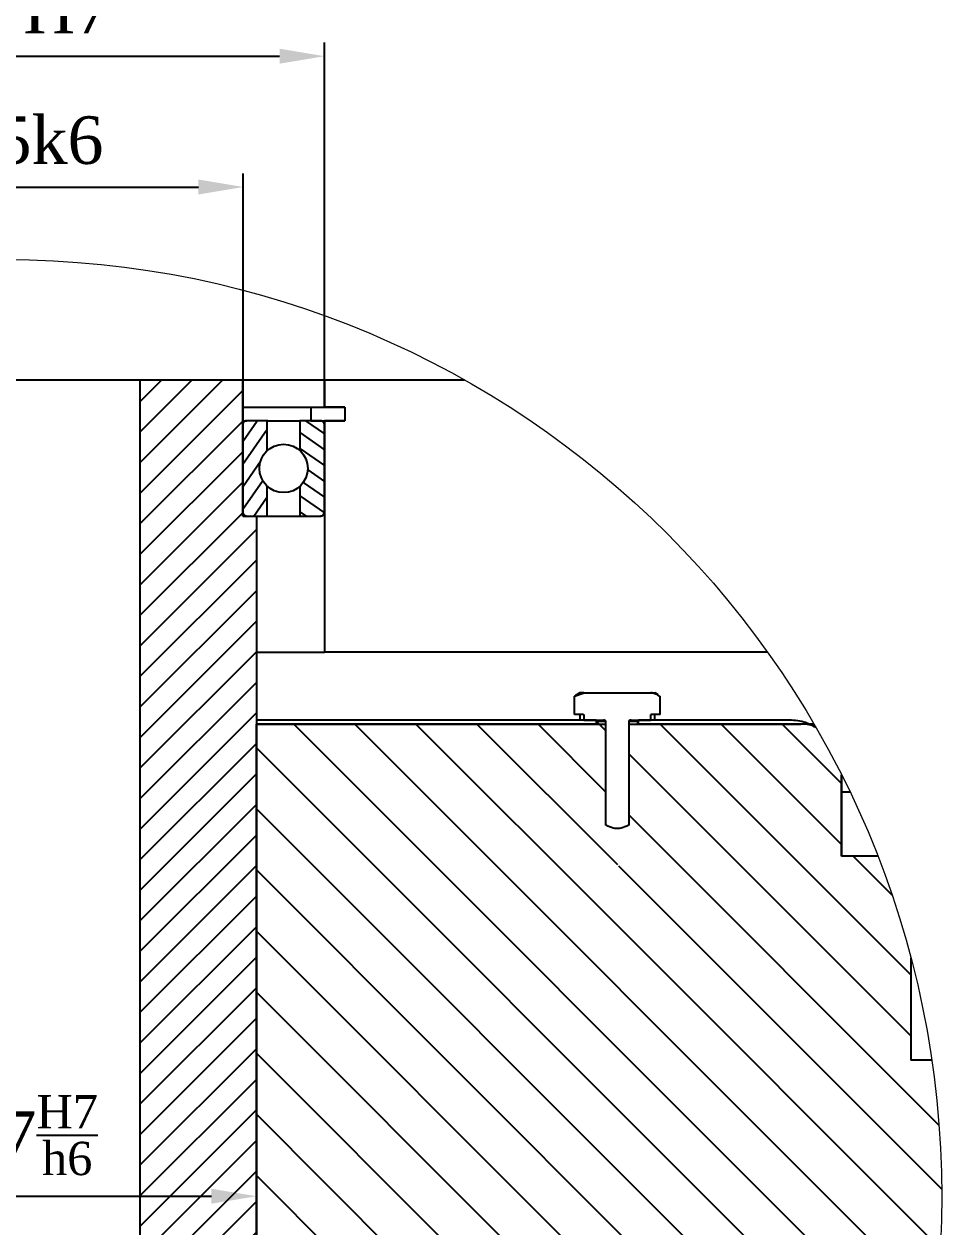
# Model space of a CAD drawing. Header units: millimetres. Extents: x 2 to 1187, y 2 to 839.
# Drawn here: x 602.4 to 669.9, y 211.4 to 299.8 of the extents above; entities that cross this region are included whole.
import ezdxf

# ---------------------------------------------------------------- set-up
doc = ezdxf.new("R2010")
doc.units = ezdxf.units.MM
doc.header["$PDSIZE"] = -1
doc.dimstyles.new('ISO-25', dxfattribs={"dimtxt": 2.5, "dimasz": 2.5, "dimexe": 1.25, "dimexo": 0.625, "dimtad": 1, "dimtxsty": 'Standard', "dimcen": 2.5, "dimadec": 0, "dimazin": 0, "dimtfac": 1, "dimtmove": 0, "dimatfit": 3, "dimfxl": 1, "dimarcsym": 0})

# ---------------------------------------------------------------- blocks, each defined once
blk = doc.blocks.new('*D57')
at = {"color": 0, "lineweight": -2, "transparency": 16777216}
for p, q in [((582.5783339260597, 214.6586399313775), (582.5783339260597, 214.6586410955307)), ((585.8803339260597, 213.6586410955307), (616.1928580978889, 213.6586410955307))]:
    blk.add_line(p, q, dxfattribs=at)
at = {"color": 0, "transparency": 16777216}
for points in [[(585.8803339260597, 214.2089744288641), (585.8803339260597, 213.1083077621974), (582.5783339260597, 213.6586410955307)], [(616.1928580978889, 214.2089744288641), (616.1928580978889, 213.1083077621974), (619.4948580978889, 213.6586410955307)]]:
    blk.add_solid(points, dxfattribs=at)
at = {"layer": 'Defpoints', "color": 0, "transparency": 16777216}
for p in [(582.5783339260597, 213.6586399313775), (619.4948580978889, 213.6586410955307), (619.4948580978889, 213.6586410955307)]:
    blk.add_point(p, dxfattribs=at)
at = {"color": 0, "transparency": 16777216, "insert": (601.0365960119743, 218.1497343423464), "char_height": 3.5, "attachment_point": 5}
blk.add_mtext('\\A1;{\\fTimes New Roman|b0|i0|c0|p18;%%C37\\H0.7x;\\SH7/h6;}', dxfattribs=at)
blk = doc.blocks.new('*D58')
at = {"color": 0, "lineweight": -2, "transparency": 16777216}
for p, q in [((583.5807350395698, 271.3586353485251), (583.5807350395698, 288.8420824266593)), ((618.536594223835, 271.3586353485251), (618.536594223835, 288.8420824266593)), ((586.8827350395699, 287.8420824266593), (615.234594223835, 287.8420824266593))]:
    blk.add_line(p, q, dxfattribs=at)
at = {"color": 0, "transparency": 16777216}
for points in [[(586.8827350395699, 288.3924157599927), (586.8827350395699, 287.291749093326), (583.5807350395698, 287.8420824266593)], [(615.234594223835, 288.3924157599927), (615.234594223835, 287.291749093326), (618.536594223835, 287.8420824266593)]]:
    blk.add_solid(points, dxfattribs=at)
at = {"layer": 'Defpoints', "color": 0, "transparency": 16777216}
for p in [(618.536594223835, 287.8420824266593), (583.5807350395698, 270.3586353485251), (618.536594223835, 270.3586353485251)]:
    blk.add_point(p, dxfattribs=at)
at = {"color": 0, "transparency": 16777216, "insert": (601.0586646317024, 291.2195431332202), "char_height": 3.5, "attachment_point": 5}
blk.add_mtext('{\\fTimes New Roman|b0|i0|c0|p18;%%C35k6}', dxfattribs=at)
blk = doc.blocks.new('*D59')
at = {"color": 0, "lineweight": -2, "transparency": 16777216}
for p, q in [((577.5694278000374, 271.3586353485254), (577.5694278000374, 298.459250169356)), ((624.5037642239113, 271.6586404268411), (624.5037642239113, 298.459250169356)), ((580.8714278000374, 297.459250169356), (621.2017642239113, 297.459250169356))]:
    blk.add_line(p, q, dxfattribs=at)
at = {"color": 0, "transparency": 16777216}
for points in [[(580.8714278000374, 298.0095835026893), (580.8714278000374, 296.9089168360226), (577.5694278000374, 297.459250169356)], [(621.2017642239113, 298.0095835026893), (621.2017642239113, 296.9089168360226), (624.5037642239113, 297.459250169356)]]:
    blk.add_solid(points, dxfattribs=at)
at = {"layer": 'Defpoints', "color": 0, "transparency": 16777216}
for p in [(624.5037642239113, 297.459250169356), (624.5037642239113, 270.6586404268411), (577.5694278000374, 270.3586353485254)]:
    blk.add_point(p, dxfattribs=at)
at = {"color": 0, "transparency": 16777216, "insert": (601.0365960119743, 300.8089531253761), "char_height": 3.5, "attachment_point": 5}
blk.add_mtext('{\\fTimes New Roman|b0|i0|c0|p18;%%C47H7}', dxfattribs=at)

msp = doc.modelspace()

# ---------------------------------------------------------------- hatches: boundary and pattern name
h = msp.add_hatch()
h.set_pattern_fill('ANSI31', color=256, scale=0.5)
h.set_pattern_definition([(45, (-8.16350498597592, 30.12827525816067), (-1.122532015133644, 1.122532015133644), [])])
h.paths.add_polyline_path([(591.1140170811195, 273.6586390559343), (583.5807350395698, 273.6586390559343), (583.5807350395698, 263.6586411420968), (582.5783339260597, 263.6586411420968), (582.5783339260597, 163.6586387206582), (583.5807350395698, 163.6586387206582), (583.5807350395698, 148.6586390559343), (586.6957333801765, 148.6586390559343), (586.6957333801765, 150.8586390440134), (586.9957235573311, 151.1586385343937), (588.6957374332924, 151.1586385343937), (590.3957215069313, 151.1586385343937), (590.6957414864082, 150.8586390440134), (590.6957414864082, 148.6586390559343), (591.1140170811195, 148.6586390559343)])
h.paths.add_polyline_path([(619.4948580978889, 263.6586411420968), (618.7932220219154, 263.6586411420968), (618.4924569843788, 263.6586411420968), (618.4924569843788, 273.6586390559343), (610.9591749428291, 273.6586390559343), (610.9591749428291, 148.6586390559343), (611.3774505375404, 148.6586390559343), (611.3774505375404, 150.8586390440134), (611.6774705170174, 151.1586385343936), (613.3774545906563, 151.1586385343937), (615.0774684666176, 151.1586385343937), (615.3774586437721, 150.8586390440134), (615.3774586437721, 148.6586390559343), (618.4924569843788, 148.6586390559343), (618.4924569843788, 163.6586396519807), (619.4948580978889, 163.6586396519807)])
h = msp.add_hatch()
h.set_pattern_fill('ANSI31', color=256, scale=0.3, angle=100)
h.set_pattern_definition([(145, (-8.16350498597592, 30.12827525816067), (-0.5463315556243713, -0.7802423221852646), [])])
edge = h.paths.add_edge_path()
edge.add_arc((580.579189358744, 267.1586370591787), 1.779752666931953, 180, 227.2972578879065, ccw=False)
edge.add_arc((580.579189358744, 267.1586370591787), 1.779752666931953, 132.7027421120935, 180, ccw=False)
edge.add_line((579.3721702812691, 268.4665455047752), (579.3721702812691, 270.6586404268411))
edge.add_line((579.3721702812691, 270.6586404268411), (577.8698650120277, 270.6586404268411))
edge.add_spline(control_points=[(577.8698650120277, 270.6586404268411), (577.863455578895, 270.6585097691641), (577.8233834475288, 270.657692890122), (577.7500684798147, 270.639904939598), (577.6634199517688, 270.5845296784073), (577.6004496376916, 270.5034870512634), (577.5725300171432, 270.4233851986719), (577.5701740556696, 270.3742112862185), (577.5694278000374, 270.3586353485254)], knot_values=[0, 0, 0, 0, 0.0409551094660517, 0.2560536154499489, 0.4711354401873901, 0.6859738461067392, 0.9005315712541826, 0.9999999999999999, 0.9999999999999999, 0.9999999999999999, 0.9999999999999999], degree=3, periodic=0)
edge.add_line((577.5694278000374, 270.3586353485254), (577.5694278000374, 263.958638769832))
edge.add_spline(control_points=[(577.5694278000374, 263.958638769832), (577.5718445588517, 263.9300238340742), (577.5771016223314, 263.8677790900585), (577.6216392799257, 263.7800779294191), (577.6942141716107, 263.7085097950684), (577.7814302111502, 263.6657351529304), (577.8424910470698, 263.6608370107147), (577.8698650120277, 263.6586411420968)], knot_values=[0, 0, 0, 0, 0.1822886092273125, 0.3965239661675826, 0.6109014912529501, 0.8255646392118735, 1, 1, 1, 1], degree=3, periodic=0)
edge.add_line((577.8698650120277, 263.6586411420968), (579.3721702812691, 263.6586411420968))
edge.add_line((579.3721702812691, 263.6586411420968), (579.3721702812691, 265.850728613582))
edge = h.paths.add_edge_path()
edge.add_spline(control_points=[(624.5037642239113, 270.358642799106), (624.5013468560845, 270.3872550953868), (624.4960880340961, 270.4494992318199), (624.4515549194778, 270.5372016280877), (624.3789795982125, 270.6087739828753), (624.2917593911059, 270.651535176063), (624.2307006856993, 270.656441042196), (624.2033270119209, 270.6586404268411)], knot_values=[0, 0, 0, 0, 0.182274013291446, 0.3965249220175808, 0.6109037488797803, 0.8255614203476108, 1, 1, 1, 1], degree=3, periodic=0)
edge.add_line((624.203327011921, 270.6586404268411), (623.5022869823952, 270.6586404268411))
edge.add_line((623.5022869823952, 270.6586404268411), (622.7010217426796, 270.6586404268411))
edge.add_line((622.7010217426796, 270.6586404268411), (622.7010217426796, 268.4665455047754))
edge.add_arc((621.4988109587212, 267.1586370591787), 1.776495221251437, 0, 47.41122184951922, ccw=False)
edge.add_arc((621.4988109587212, 267.1586370591787), 1.776495221251437, -47.41122184951922, 0, ccw=False)
edge.add_line((622.7010217426796, 265.850728613582), (622.7010217426796, 263.6586411420969))
edge.add_line((622.7010217426796, 263.6586411420968), (624.2033270119209, 263.6586411420968))
edge.add_spline(control_points=[(624.2033270119209, 263.6586411420968), (624.2097364541019, 263.6587690930201), (624.2498090588319, 263.6595690576077), (624.3231230028383, 263.6773744062614), (624.4097751639947, 263.7327432325361), (624.4727380358268, 263.8137924667886), (624.5006627036418, 263.8938909903034), (624.5030181087758, 263.9430627638413), (624.5037642239113, 263.958638769832)], knot_values=[0, 0, 0, 0, 0.04095472673403971, 0.256053885806078, 0.4711363635810123, 0.6859879287607693, 0.9005312692453381, 0.9999999999999999, 0.9999999999999999, 0.9999999999999999, 0.9999999999999999], degree=3, periodic=0)
edge.add_line((624.5037642239113, 263.958638769832), (624.5037642239113, 270.3586427991061))
edge = h.paths.add_edge_path()
edge.add_arc((624.2365908461833, 162.3586128084617), 0.3000266796391112, 27.06401566143993, 90)
edge.add_line((624.2365908461833, 162.6586394881008), (624.2033270119209, 162.658639488068))
edge.add_line((624.2033270119209, 162.658639488068), (622.7010217426796, 162.658639488068))
edge.add_line((622.7010217426796, 162.658639488068), (622.7010217426796, 160.4665482912925))
edge.add_arc((621.4988109587212, 159.1586398456958), 1.776495221251458, 0, 47.41122184951979, ccw=False)
edge.add_arc((621.4988109587212, 159.1586398456958), 1.776495221251458, -47.41122184951979, 0, ccw=False)
edge.add_line((622.7010217426796, 157.850731400099), (622.7010217426796, 155.6586383406786))
edge.add_line((622.7010217426796, 155.6586383406786), (624.2033270119206, 155.6586383406786))
edge.add_spline(control_points=[(624.2033270119209, 155.6586383406786), (624.2097364438049, 155.6587683358434), (624.2498085289088, 155.6595810720425), (624.3231241511194, 155.6773704648169), (624.4097738212504, 155.7327474260541), (624.4727386959979, 155.8137931024056), (624.5006626533009, 155.8938919916402), (624.5030180966655, 155.9430637063486), (624.5037642239113, 155.958639693704)], knot_values=[0, 0, 0, 0, 0.04095516874787487, 0.2560537403678593, 0.4711386861476284, 0.6859874512560966, 0.9005311179875107, 1, 1, 1, 1], degree=3, periodic=0)
edge.add_line((624.5037642239113, 155.958639693704), (624.5037642239113, 162.4951206643847))
edge = h.paths.add_edge_path()
edge.add_line((579.3721702812691, 162.6586385567454), (577.8698650120276, 162.6586385567454))
edge.add_spline(control_points=[(577.8698650120277, 162.6586385567454), (577.8634555771439, 162.6585092439874), (577.8233832973664, 162.6577007706803), (577.7500680111042, 162.6399058138768), (577.6634185735065, 162.5845308466672), (577.6004525190132, 162.5034850256907), (577.5725297532111, 162.4233860593754), (577.5701739971379, 162.374214420258), (577.5694278000374, 162.3586390663651)], knot_values=[0, 0, 0, 0, 0.04095510028215812, 0.2560544363943141, 0.4711396893827423, 0.6859871979772735, 0.9005349301713814, 0.9999999999999999, 0.9999999999999999, 0.9999999999999999, 0.9999999999999999], degree=3, periodic=0)
edge.add_line((577.5694278000374, 162.3586390663651), (577.5694278000374, 155.958639693704))
edge.add_spline(control_points=[(577.5694278000374, 155.958639693704), (577.5718448934141, 155.9300254999227), (577.577102887553, 155.8677799678968), (577.6216370044652, 155.780076502005), (577.6942140463467, 155.7085077122238), (577.7814315141285, 155.6657403557418), (577.8424911889041, 155.6608367079125), (577.8698650120277, 155.6586383406786)], knot_values=[0, 0, 0, 0, 0.1822842813114145, 0.3965298535722178, 0.6109041203397895, 0.825563404537906, 0.9999999999999999, 0.9999999999999999, 0.9999999999999999, 0.9999999999999999], degree=3, periodic=0)
edge.add_line((577.8698650120278, 155.6586383406786), (578.5709050415535, 155.6586383406786))
edge.add_line((578.5709050415535, 155.6586383406786), (579.3721702812691, 155.6586383406786))
edge.add_line((579.3721702812691, 155.6586383406786), (579.3721702812691, 157.850729537454))
edge.add_arc((580.5743810652275, 159.158638448712), 1.776495564085088, 180, 227.4112320130636, ccw=False)
edge.add_arc((580.5743810652275, 159.158638448712), 1.776495564085088, 132.5887679869364, 180, ccw=False)
edge.add_line((579.3721702812691, 160.46654735997), (579.3721702812691, 162.6586385567454))
h = msp.add_hatch()
h.set_pattern_fill('ANSI31', color=256, scale=0.3, angle=10)
h.set_pattern_definition([(55, (-8.16350498597592, 30.12827525816067), (-0.7802423221852646, 0.5463315556243713), [])])
edge = h.paths.add_edge_path()
edge.add_arc((621.4988109587212, 267.1586370591787), 1.776495221251437, 180, 227.4112218495198, ccw=False)
edge.add_arc((621.4988109587212, 267.1586370591787), 1.776495221251437, 132.5887781504814, 180, ccw=False)
edge.add_line((620.2966001747627, 268.4665455047754), (620.2966001747627, 270.6586404268411))
edge.add_line((620.2966001747627, 270.6586404268411), (618.7932220219154, 270.6586404268411))
edge.add_spline(control_points=[(618.7932220219154, 270.6586404268411), (618.7868921702993, 270.6585153285921), (618.7468350143108, 270.657723670212), (618.6734560526081, 270.6399818021017), (618.5866039133002, 270.5845905074552), (618.5235357990359, 270.5034813757651), (618.4955118418479, 270.4233700203895), (618.4931913049105, 270.3742017991672), (618.4924569843788, 270.358642799106)], knot_values=[0, 0, 0, 0, 0.04042484221080867, 0.2558202479998729, 0.471205429132516, 0.6861993252440592, 0.9006995861076208, 1, 1, 1, 1], degree=3, periodic=0)
edge.add_line((618.4924569843788, 270.358642799106), (618.4924569843788, 263.958638769832))
edge.add_spline(control_points=[(618.4924569843788, 263.958638769832), (618.4948636294524, 263.9300533660624), (618.5000995087078, 263.8678631726478), (618.544626108147, 263.7802421399339), (618.6171548013559, 263.7086702752669), (618.7044811411658, 263.6657870676006), (618.7657054279047, 263.66085693632), (618.7932220219154, 263.6586411420968)], knot_values=[0, 0, 0, 0, 0.1819892274465492, 0.3959344197299691, 0.6100794325168297, 0.8247544149000353, 1, 1, 1, 1], degree=3, periodic=0)
edge.add_line((618.7932220219154, 263.6586411420968), (619.4948580978889, 263.6586411420968))
edge.add_line((619.4948580978889, 263.6586411420968), (620.2966001747627, 263.6586411420968))
edge.add_line((620.2966001747627, 263.6586411420968), (620.2966001747627, 265.8507286135819))
h = msp.add_hatch()
h.set_pattern_fill('ANSI31', color=256, angle=90)
h.set_pattern_definition([(135, (-8.16350498597592, 30.12827525816067), (-2.245064030267288, -2.245064030267288), [])])
edge = h.paths.add_edge_path()
edge.add_line((669.153149895358, 223.6586383108762), (667.614015650608, 223.6586383108762))
edge.add_line((667.614015650608, 223.6586383108762), (667.614015650608, 231.1892239147289))
edge.add_arc((601.0365856725762, 213.6592552999045), 68.84659746215837, 14.75128293906605, 21.29176106617264)
edge.add_line((665.1839520653259, 238.658642632213), (662.5240472076912, 238.658642632213))
edge.add_line((662.5240472076912, 238.658642632213), (662.5240472076912, 244.6293385429993))
edge.add_arc((601.0365856725762, 213.6592552999045), 68.84659746215837, 26.73353997002278, 30.02732135437238)
edge.add_spline(control_points=[(660.6425669907112, 248.1112389390138), (660.5322567711996, 248.1684650100842), (660.421946551688, 248.2256910811546), (660.3107426472363, 248.2796804032886)], knot_values=[0, 0, 0, 0, 0.1666269628013907, 0.1666269628013907, 0.1666269628013907, 0.1666269628013907], degree=3, periodic=0)
edge.add_spline(control_points=[(660.3107426472362, 248.2796804032886), (660.0930705636217, 248.3390566544944), (659.8191781618474, 248.3538331571388), (659.5594104482275, 248.3580573441213), (659.5234003780861, 248.3586429183153)], knot_values=[0.3007358168367512, 0.3007358168367512, 0.3007358168367512, 0.3007358168367512, 0.9030651194785333, 1, 1, 1, 1], degree=3, periodic=0)
edge.add_line((659.5234003780862, 248.3586429183153), (647.6042297600288, 248.3586429183153))
edge.add_line((647.6042297600288, 248.3586429183153), (646.9255236926157, 248.3586429183153))
edge.add_spline(control_points=[(646.1778906105537, 248.0836419884828), (646.3221444070534, 248.1142695598108), (646.567416886753, 248.1663451415219), (646.7876121298805, 248.2841311531934), (646.8777087448614, 248.3341984971567)], knot_values=[0, 0, 0, 0, 0.5513075494740266, 0.9373796254771016, 0.9373796254771016, 0.9373796254771016, 0.9373796254771016], degree=3, periodic=0)
edge.add_line((646.8777087448616, 248.3341984971568), (646.8777087448616, 240.9391386930612))
edge.add_spline(control_points=[(646.8777087448616, 240.9391386930612), (646.6925358192241, 240.8464809485534), (646.4677314133788, 240.733992207938), (646.221628866189, 240.6940437309344), (646.1778906105537, 240.6892480346939)], knot_values=[0, 0, 0, 0, 0.3465010622371056, 0.4206606616637256, 0.4206606616637256, 0.4206606616637256, 0.4206606616637256], degree=3, periodic=0)
edge.add_line((646.1778906105537, 240.6892480346939), (646.1778906105537, 240.6097187225488))
edge.add_line((646.1778906105537, 240.6097187225488), (646.0365978001137, 233.5086411361364))
edge.add_line((646.0365978001137, 233.5086411361364), (646.0365978001137, 240.6097187225488))
edge.add_line((646.0365978001137, 240.6097187225488), (645.8953049896736, 240.6097187225488))
edge.add_line((645.8953049896736, 240.6097187225488), (645.8953049896736, 240.6892544834347))
edge.add_spline(control_points=[(645.8953049896737, 240.6892544834347), (645.8849049519152, 240.6903902563843), (645.6923958199926, 240.7137785915726), (645.4538236633271, 240.799559302138), (645.2444878179965, 240.9126634703757), (645.1954868553657, 240.9391386930612)], knot_values=[0.5793543135544303, 0.5793543135544303, 0.5793543135544303, 0.5793543135544303, 0.5969525860828755, 0.9056553776702363, 1, 1, 1, 1], degree=3, periodic=0)
edge.add_line((645.1954868553657, 240.9391386930612), (645.1954868553657, 248.5586388532785))
edge.add_line((645.1954868553657, 248.5586388532785), (644.5365873096962, 248.5586388532785))
edge.add_line((644.5365873096962, 248.5586388532785), (644.5365873096962, 248.3586429241153))
edge.add_line((644.5365873096962, 248.3586429241153), (619.4948580978889, 248.3586407762309))
edge.add_line((619.4948580978889, 248.3586407762309), (619.4948580978889, 178.9586392727462))
edge.add_line((619.4948580978889, 178.9586392727462), (645.1476723431364, 178.9586392727462))
edge.add_spline(control_points=[(645.8953049896736, 179.2336392712561), (645.7510515780994, 179.2030089511405), (645.5057808253113, 179.1509289234249), (645.2855837514097, 179.0331473988321), (645.1954868553662, 178.9830824410531)], knot_values=[0, 0, 0, 0, 0.5513102873044174, 0.9373801819390822, 0.9373801819390822, 0.9373801819390822, 0.9373801819390822], degree=3, periodic=0)
edge.add_line((645.1954868553657, 178.9830824410529), (645.1954868553657, 186.3781393070487))
edge.add_spline(control_points=[(645.1954868553657, 186.3781393070487), (645.3806596910476, 186.470799745946), (645.6054639419539, 186.5832917347316), (645.8515667232845, 186.6232356939085), (645.8953049896736, 186.6280305082385)], knot_values=[0, 0, 0, 0, 0.3465018086168141, 0.4206614822140454, 0.4206614822140454, 0.4206614822140454, 0.4206614822140454], degree=3, periodic=0)
edge.add_line((645.8953049896736, 186.6280305082385), (645.8953049896736, 186.7075639341739))
edge.add_line((645.8953049896736, 186.7075639341739), (646.0365978001137, 193.8086396579411))
edge.add_line((646.0365978001137, 193.8086396579411), (646.0365978001137, 186.7075639341739))
edge.add_line((646.0365978001137, 186.7075639341739), (646.1778906105537, 186.7075639341739))
edge.add_line((646.1778906105537, 186.7075639341739), (646.1778906105537, 186.6280188908624))
edge.add_spline(control_points=[(646.1778906105537, 186.6280188908624), (646.1882806759978, 186.626884093068), (646.3807896580132, 186.6034962120978), (646.6193639010781, 186.5177238268838), (646.8287078181613, 186.404614659623), (646.8777087448616, 186.3781393070487)], knot_values=[0.579355171527251, 0.579355171527251, 0.579355171527251, 0.579355171527251, 0.5969365642365059, 0.9056553343101318, 1, 1, 1, 1], degree=3, periodic=0)
edge.add_line((646.8777087448616, 186.3781393070487), (646.8777087448616, 178.758639379662))
edge.add_line((646.8777087448616, 178.758639379662), (647.5366082905311, 178.758639379662))
edge.add_line((647.5366082905311, 178.758639379662), (647.5366082905311, 178.9586395055768))
edge.add_line((647.5366082905311, 178.9586395055768), (659.5234003780861, 178.9586395055768))
edge.add_spline(control_points=[(659.5234003780861, 178.9586395055768), (659.8467167147032, 178.9684410564275), (660.2428089596751, 178.9804488575836), (660.5798104865783, 179.1703050986515), (660.6417235361047, 179.205205866112)], knot_values=[0, 0, 0, 0, 0.8158250784388584, 0.9994607454861674, 0.9994607454861674, 0.9994607454861674, 0.9994607454861674], degree=3, periodic=0)
edge.add_arc((601.036585672576, 213.6592552999043), 68.84659746215836, 329.9704451160977, 333.2664600299773)
edge.add_line((662.5240472076912, 182.6891720568096), (662.5240472076912, 188.6586390931872))
edge.add_line((662.5240472076912, 188.6586390931872), (665.1834731372139, 188.6586390931872))
edge.add_arc((601.0365856725762, 213.6592552999045), 68.84659746215837, 338.7071413115247, 345.2487170609339)
edge.add_line((667.614015650608, 196.12928668508), (667.614015650608, 203.6586387579111))
edge.add_line((667.614015650608, 203.6586387579111), (669.1529688039234, 203.6586387579111))
edge.add_arc((601.0365856725762, 213.6592552999044), 68.84659746215837, 351.6476983196767, 360)
edge.add_arc((601.0365856725762, 213.6592552999044), 68.84659746215839, 2.365322407987407e-14, 8.351264102809138)

# ---------------------------------------------------------------- linework, layer by layer
at = {"color": 7, "linetype": 'Continuous', "lineweight": 25}
for p, q in [((591.1140170811195, 273.6586390559343), (610.9591749428291, 273.6586390559343)), ((610.9591749428291, 148.6586390559343), (610.9591749428291, 273.6586390559343)), ((610.9591749428291, 273.6586390559343), (618.4924569843788, 273.6586390559343)), ((618.4924569843788, 263.6586411420968), (618.4924569843788, 273.6586390559343)), ((618.536594223835, 273.6586390559343), (618.4924569843788, 273.6586390559343)), ((618.4924569843788, 273.6586390559343), (624.5037642239113, 273.6586390559343)), ((618.536594223835, 270.5112679426339), (618.536594223835, 273.6586390559343)), ((624.5037642239113, 273.6586390559343), (624.5037642239113, 271.658642453399)), ((624.5037642239113, 273.6586390559343), (634.7983208416481, 273.6586390559343)), ((618.536594223835, 271.658642453399), (623.5022869823952, 271.658642453399)), ((623.5022869823952, 271.658642453399), (623.5022869823952, 270.6586404268411)), ((623.5022869823952, 271.658642453399), (626.005711865284, 271.658642453399)), ((626.005711865284, 271.658642453399), (624.5037642239113, 271.658642453399)), ((626.005711865284, 271.658642453399), (626.005711865284, 270.6586404268411)), ((618.536594223835, 270.6586404268411), (618.7932220219154, 270.6586404268411)), ((620.2966001747627, 270.6586404268411), (618.7932220219154, 270.6586404268411)), ((620.2966001747627, 270.6586404268411), (622.7010217426796, 270.6586404268411)), ((620.336594891407, 270.6586404268411), (620.2966001747627, 270.6586404268411)), ((620.2966001747627, 268.4665455047754), (620.2966001747627, 270.6586404268411)), ((622.7010217426796, 270.6586404268411), (622.7010217426796, 268.4665455047754)), ((624.2033270119209, 270.6586404268411), (622.7010217426796, 270.6586404268411)), ((623.5022869823952, 270.6586404268411), (626.005711865284, 270.6586404268411)), ((624.5037642239113, 270.6586404268411), (624.5037642239113, 253.6586357776788)), ((626.005711865284, 270.6586404268411), (624.5037642239113, 270.6586404268411)), ((618.4924569843788, 270.358642799106), (618.4924569843788, 263.958638769832)), ((624.5037642239113, 263.958638769832), (624.5037642239113, 270.358642799106)), ((620.2966001747627, 263.6586411420968), (620.2966001747627, 265.850728613582)), ((622.7010217426796, 265.850728613582), (622.7010217426796, 263.6586411420968)), ((618.4924569843788, 263.6586411420968), (619.4948580978889, 263.6586411420968)), ((618.536594223835, 263.6586411420968), (618.536594223835, 263.8088150446084)), ((618.7932220219154, 263.6586411420968), (620.2966001747627, 263.6586411420968)), ((619.4948580978889, 263.6586411420968), (619.4948580978889, 163.6586396519807)), ((619.5366111515541, 248.6586405460504), (619.5365813492317, 263.6586411420968)), ((620.336594891407, 263.6586411420968), (620.2966001747627, 263.6586411420968)), ((620.336594891407, 263.6586411420968), (622.7010217426796, 263.6586411420968)), ((622.7010217426796, 263.6586411420968), (624.2033270119209, 263.6586411420968)), ((624.2365864037056, 263.6586411420968), (624.2033270119209, 263.6586411420968)), ((619.5366111515541, 253.6586357776788), (624.5037642239113, 253.6586357776788)), ((657.070997071125, 253.6586432282594), (624.5037642239113, 253.6586357776788)), ((642.8920355556984, 250.4130213086275), (643.5172286747475, 250.6246475999025)), ((642.8920355556984, 249.0586398665575), (642.8920355556984, 250.4130213086275)), ((643.2865885017891, 250.6586371485857), (643.0704918621559, 250.5338771764902)), ((643.5830322025795, 250.6586371485857), (643.2865885017891, 250.6586371485857)), ((643.5830322025795, 250.6586371485857), (643.5172286747475, 250.6246475999025)), ((643.5830322025795, 250.6586371485857), (648.4901633976478, 250.6586371485857)), ((648.5007432220955, 250.6531833235887), (648.4901633976478, 250.6586371485857)), ((648.5862460850258, 250.6586371485857), (648.4901633976478, 250.6586371485857)), ((648.5007432220955, 250.6531833235887), (648.5862460850258, 250.6586371485857)), ((648.5862460850258, 250.6586371485857), (648.7866070984383, 250.6586371485857)), ((649.0027037380714, 250.5338771764902), (648.7866070984383, 250.6586371485857)), ((649.181160044529, 249.0586398665575), (649.181160044529, 250.4130213086275)), ((644.4371965645332, 248.6586405460504), (619.4948580978889, 248.6586405460504)), ((643.5172286747475, 249.0586398665575), (642.8920355556984, 249.0586398665575)), ((643.2865885017891, 249.0586398665575), (643.2865885017891, 248.6586405460504)), ((643.5172286747475, 249.0586398665575), (643.5830322025795, 249.0586398665575)), ((643.5830322025795, 249.0586398665575), (643.5830322025795, 248.6586405460504)), ((643.5830322025795, 248.6586405460504), (645.0279083965797, 248.6586405460504)), ((644.4371965645332, 248.6586405460504), (644.4689658401985, 248.6336363975671)), ((644.4689658401985, 248.6336363975671), (644.4689658401985, 248.3586429183153)), ((644.5027318714638, 248.6336363975671), (644.4689658401985, 248.6336363975671)), ((644.5365873096962, 248.5586388532785), (644.5365873096962, 248.3586429183153)), ((645.1954868553657, 248.5586388532785), (644.5365873096962, 248.5586388532785)), ((645.1954868553657, 240.9391386930612), (645.1954868553657, 248.5586388532785)), ((646.8777087448616, 248.5586388532785), (646.8777087448616, 240.9391386930612)), ((647.5366082905311, 248.5586388532785), (646.8777087448616, 248.5586388532785)), ((647.0452872036476, 248.6586405460504), (648.4901633976478, 248.6586405460504)), ((647.5366082905311, 248.3586429183153), (647.5366082905311, 248.5586388532785)), ((647.6042297600288, 248.6336363975671), (647.5704637287636, 248.6336363975671)), ((647.6042297600288, 248.6336363975671), (647.6359990356941, 248.6586405460504)), ((647.6042297600288, 248.3586429183153), (647.6042297600288, 248.6336363975671)), ((658.5231748341103, 248.6586405460504), (647.6359990356941, 248.6586405460504)), ((648.4901633976478, 249.0586398665575), (648.5007432220955, 249.0586398665575)), ((648.4901633976478, 248.6586405460504), (648.4901633976478, 249.0586398665575)), ((648.5862460850258, 249.0586398665575), (648.5007432220955, 249.0586398665575)), ((649.181160044529, 249.0586398665575), (648.5862460850258, 249.0586398665575)), ((648.7866070984383, 248.6586405460504), (648.7866070984383, 249.0586398665575)), ((644.4689658401985, 248.3586429183153), (619.494858097889, 248.3586407762309)), ((619.4948580978889, 178.9586392727462), (619.4948580978889, 248.3586429183153)), ((619.4948580978889, 248.3586429183153), (645.1516774414558, 248.3586429183153)), ((646.9215181587715, 248.3586429183153), (659.5234003780861, 248.3586429183153)), ((660.4988899944801, 248.3586429183153), (647.6042297600288, 248.3586429183153)), ((662.5240472076912, 238.658642632213), (662.5240472076912, 244.6287332598833)), ((662.5365939854164, 238.658642632213), (662.5365939854164, 244.6038110677866)), ((663.1474819897194, 243.3586402361063), (662.5365939854164, 243.3586402361063)), ((665.1837256668587, 238.658642632213), (662.5240472076912, 238.658642632213)), ((667.614015650608, 231.1886271958021), (667.614015650608, 223.6586383108762)), ((669.1530671833534, 223.6586383108762), (667.614015650608, 223.6586383108762))]:
    msp.add_line(p, q, dxfattribs=at)
at = {"color": 7, "linetype": 'Continuous', "lineweight": 18}
msp.add_circle((601.0365856725762, 213.6592552999045), 68.84659746215837, dxfattribs=at)
msp.add_circle((621.4988109587212, 267.1586370591787), 1.776495221251437)
at = {"color": 7, "linetype": 'Continuous', "lineweight": 25}
for centre, radius, start, end in [((624.2365903786197, 270.3586122057775), 0.3000282210901117, 27.06439554880245, 90.00075908126281), ((620.8571448375809, 267.1584797341055), 1.800155730193106, 79.31121321750815, 79.31181062969145), ((624.2365903786199, 263.9586693631605), 0.3000282210900148, 269.9992409186981, 332.935604451172), ((644.436629175772, 248.5586824067458), 0.09995814341265306, 359.9750352512265, 90.0164265207278), ((647.6365664244554, 248.5586824067458), 0.09995814341274137, 89.98357347933734, 180.0249647487701)]:
    msp.add_arc(centre, radius, start, end, dxfattribs=at)
for points, knots in [([(618.7932220219154, 270.6586404268411), (618.7868921702993, 270.6585153285921), (618.7468350143108, 270.657723670212), (618.6734560526081, 270.6399818021017), (618.5866039133002, 270.5845905074552), (618.5235357990359, 270.5034813757651), (618.4955118418479, 270.4233700203895), (618.4931913049105, 270.3742017991672), (618.4924569843788, 270.358642799106)], [0, 0, 0, 0, 0.04042484221080867, 0.2558202479998729, 0.471205429132516, 0.6861993252440592, 0.9006995861076208, 1, 1, 1, 1]), ([(624.5037642239113, 270.358642799106), (624.5013468560845, 270.3872550953868), (624.4960880340961, 270.4494992318199), (624.4515549194778, 270.5372016280877), (624.3789795982125, 270.6087739828753), (624.2917593911059, 270.651535176063), (624.2307006856993, 270.656441042196), (624.2033270119209, 270.6586404268411)], [0, 0, 0, 0, 0.182274013291446, 0.3965249220175808, 0.6109037488797803, 0.8255614203476108, 1, 1, 1, 1]), ([(618.4924569843788, 263.958638769832), (618.4948636294524, 263.9300533660624), (618.5000995087078, 263.8678631726478), (618.544626108147, 263.7802421399339), (618.6171548013559, 263.7086702752669), (618.7044811411658, 263.6657870676006), (618.7657054279047, 263.66085693632), (618.7932220219154, 263.6586411420968)], [0, 0, 0, 0, 0.1819892274465492, 0.3959344197299691, 0.6100794325168297, 0.8247544149000353, 1, 1, 1, 1]), ([(624.2033270119209, 263.6586411420968), (624.2097364541019, 263.6587690930201), (624.2498090588319, 263.6595690576077), (624.3231230028383, 263.6773744062614), (624.4097751639947, 263.7327432325361), (624.4727380358268, 263.8137924667886), (624.5006627036418, 263.8938909903034), (624.5030181087758, 263.9430627638413), (624.5037642239113, 263.958638769832)], [0, 0, 0, 0, 0.04095472673403971, 0.256053885806078, 0.4711363635810123, 0.6859879287607693, 0.9005312692453381, 0.9999999999999999, 0.9999999999999999, 0.9999999999999999, 0.9999999999999999]), ([(643.0841711281319, 250.5223883812097), (643.0594046943642, 250.5153363476198), (642.9872461640974, 250.4947898133868), (642.9297788152952, 250.4454358678228), (642.8920355556984, 250.4130213086275)], [0, 0, 0, 0, 0.3432225362151809, 1, 1, 1, 1]), ([(648.5862460850258, 250.6586371485857), (648.6326602763174, 250.6565308220839), (648.778841871081, 250.6498969422608), (648.9027912171681, 250.5673714080768), (648.9873853443642, 250.5110485975412), (649.0519769110857, 250.4680435013809), (649.1165684778073, 250.4250384052206), (649.1811600445288, 250.3820333090604)], [0, 0, 0, 0, 0.3175105003248358, 0.9999999999999999, 0.9999999999999999, 0.9999999999999999, 1.521112605759163, 1.521112605759163, 1.521112605759163, 1.521112605759163]), ([(645.1954868553657, 248.5586388532785), (645.1947811145565, 248.5652558108502), (645.1932043412991, 248.5800394844133), (645.1786394225178, 248.6036427010867), (645.1475723549064, 248.6303862630991), (645.0951499011006, 248.6533824072211), (645.0513527971785, 248.6568072451153), (645.0279083965797, 248.6586405460504)], [0, 0, 0, 0, 0.09330481242790953, 0.2084625560695033, 0.3810852201570877, 0.6686975910321736, 0.9999999999999999, 0.9999999999999999, 0.9999999999999999, 0.9999999999999999]), ([(647.0452872036476, 248.6586405460504), (647.0389478809499, 248.6584875629786), (647.0063394227975, 248.6577006426189), (646.9597426125837, 248.6468493522573), (646.9143256970585, 248.6219168623641), (646.8908946806301, 248.5988728995009), (646.8793836654453, 248.5772366862699), (646.8782115683492, 248.5642220596329), (646.8777087448616, 248.5586388532785)], [0, 0, 0, 0, 0.08976786980252868, 0.4617515096606338, 0.6620284724473074, 0.8163678698781428, 0.921222782307703, 1, 1, 1, 1]), ([(660.6425669907112, 248.1112389390138), (660.3490059138411, 248.2635307857968), (659.6869868884862, 248.6069690271729), (658.939308151849, 248.6401648475884), (658.5231748341103, 248.6586405460504)], [0, 0, 0, 0, 0.4434329915409715, 1, 1, 1, 1]), ([(660.6195595978279, 248.1510250394014), (660.6191126215415, 248.1512933789806), (660.3307111314791, 248.3244335137824), (659.9303777409921, 248.3520248961809), (659.5594104482275, 248.3580573441213), (659.5234003780861, 248.3586429183153)], [0, 0, 0, 0, 0.001399606824011246, 0.9030651194785333, 1, 1, 1, 1]), ([(646.8777087448616, 240.9391386930612), (646.6925358192241, 240.8464809485534), (646.3735196057722, 240.6868500376192), (645.8244601775825, 240.6662936939519), (645.4538236633271, 240.799559302138), (645.2444878179965, 240.9126634703757), (645.1954868553657, 240.9391386930612)], [0, 0, 0, 0, 0.3465010622371056, 0.5969525860828755, 0.9056553776702363, 1, 1, 1, 1])]:
    msp.add_open_spline(points, degree=3, knots=knots, dxfattribs=at)
for points in [[(645.1516774414558, 248.3586429183153), (645.1662780722602, 248.3508695017971), (645.1808787030645, 248.3430960852791), (645.1954868553655, 248.3353480313921)], [(646.8777087448609, 248.3341984971566), (646.8923222953456, 248.342319353404), (646.9069202270585, 248.3504811358596), (646.9215181587715, 248.3586429183153)]]:
    msp.add_open_spline(points, degree=3, dxfattribs=at)

# ---------------------------------------------------------------- dimensions: what is measured, and where the dimension line sits
for base, p1, p2, text, override, picture, middle in [((624.5037642239113, 297.459250169356), (577.5694278000374, 270.3586353485254), (624.5037642239113, 270.6586404268411), '{\\fTimes New Roman|b0|i0|c0|p18;%%C47H7}', {"dimtxt": 3.5, "dimasz": 3.302, "dimexe": 1, "dimexo": 1, "dimgap": 1.524, "dimtih": 1, "dimtoh": 1, "dimdec": 4, "dimlfac": 3, "dimzin": 1, "dimadec": 2, "dimtdec": 4, "dimtzin": 1}, '*D59', (601.0365960119743, 300.8089531253761)), ((618.536594223835, 287.8420824266593), (583.5807350395698, 270.3586353485251), (618.536594223835, 270.3586353485251), '{\\fTimes New Roman|b0|i0|c0|p18;%%C35k6}', {"dimtxt": 3.5, "dimasz": 3.302, "dimexe": 1, "dimexo": 1, "dimgap": 1.524, "dimtih": 1, "dimtoh": 1, "dimdec": 4, "dimlfac": 3, "dimzin": 1, "dimadec": 2, "dimtdec": 4, "dimtzin": 1}, '*D58', (601.0586646317024, 291.2195431332202)), ((619.4948580978889, 213.6586410955307), (582.5783339260597, 213.6586399313775), (619.4948580978889, 213.6586410955307), '{\\fTimes New Roman|b0|i0|c0|p18;%%C37\\H0.7x;\\SH7/h6;}', {"dimtxt": 3.5, "dimasz": 3.302, "dimexe": 1, "dimexo": 1, "dimgap": 1.524, "dimtih": 1, "dimtoh": 1, "dimdec": 4, "dimlfac": 3, "dimzin": 1, "dimadec": 2, "dimtdec": 4, "dimtolj": 1, "dimtzin": 1}, '*D57', (601.0365960119743, 218.1497343423464))]:
    dim = msp.add_linear_dim(base=base, p1=p1, p2=p2, text=text, dimstyle='ISO-25', override=override)
    dim.commit()
    dim.dimension.update_dxf_attribs({"geometry": picture, "text_midpoint": middle})

doc.saveas('drawing.dxf')
